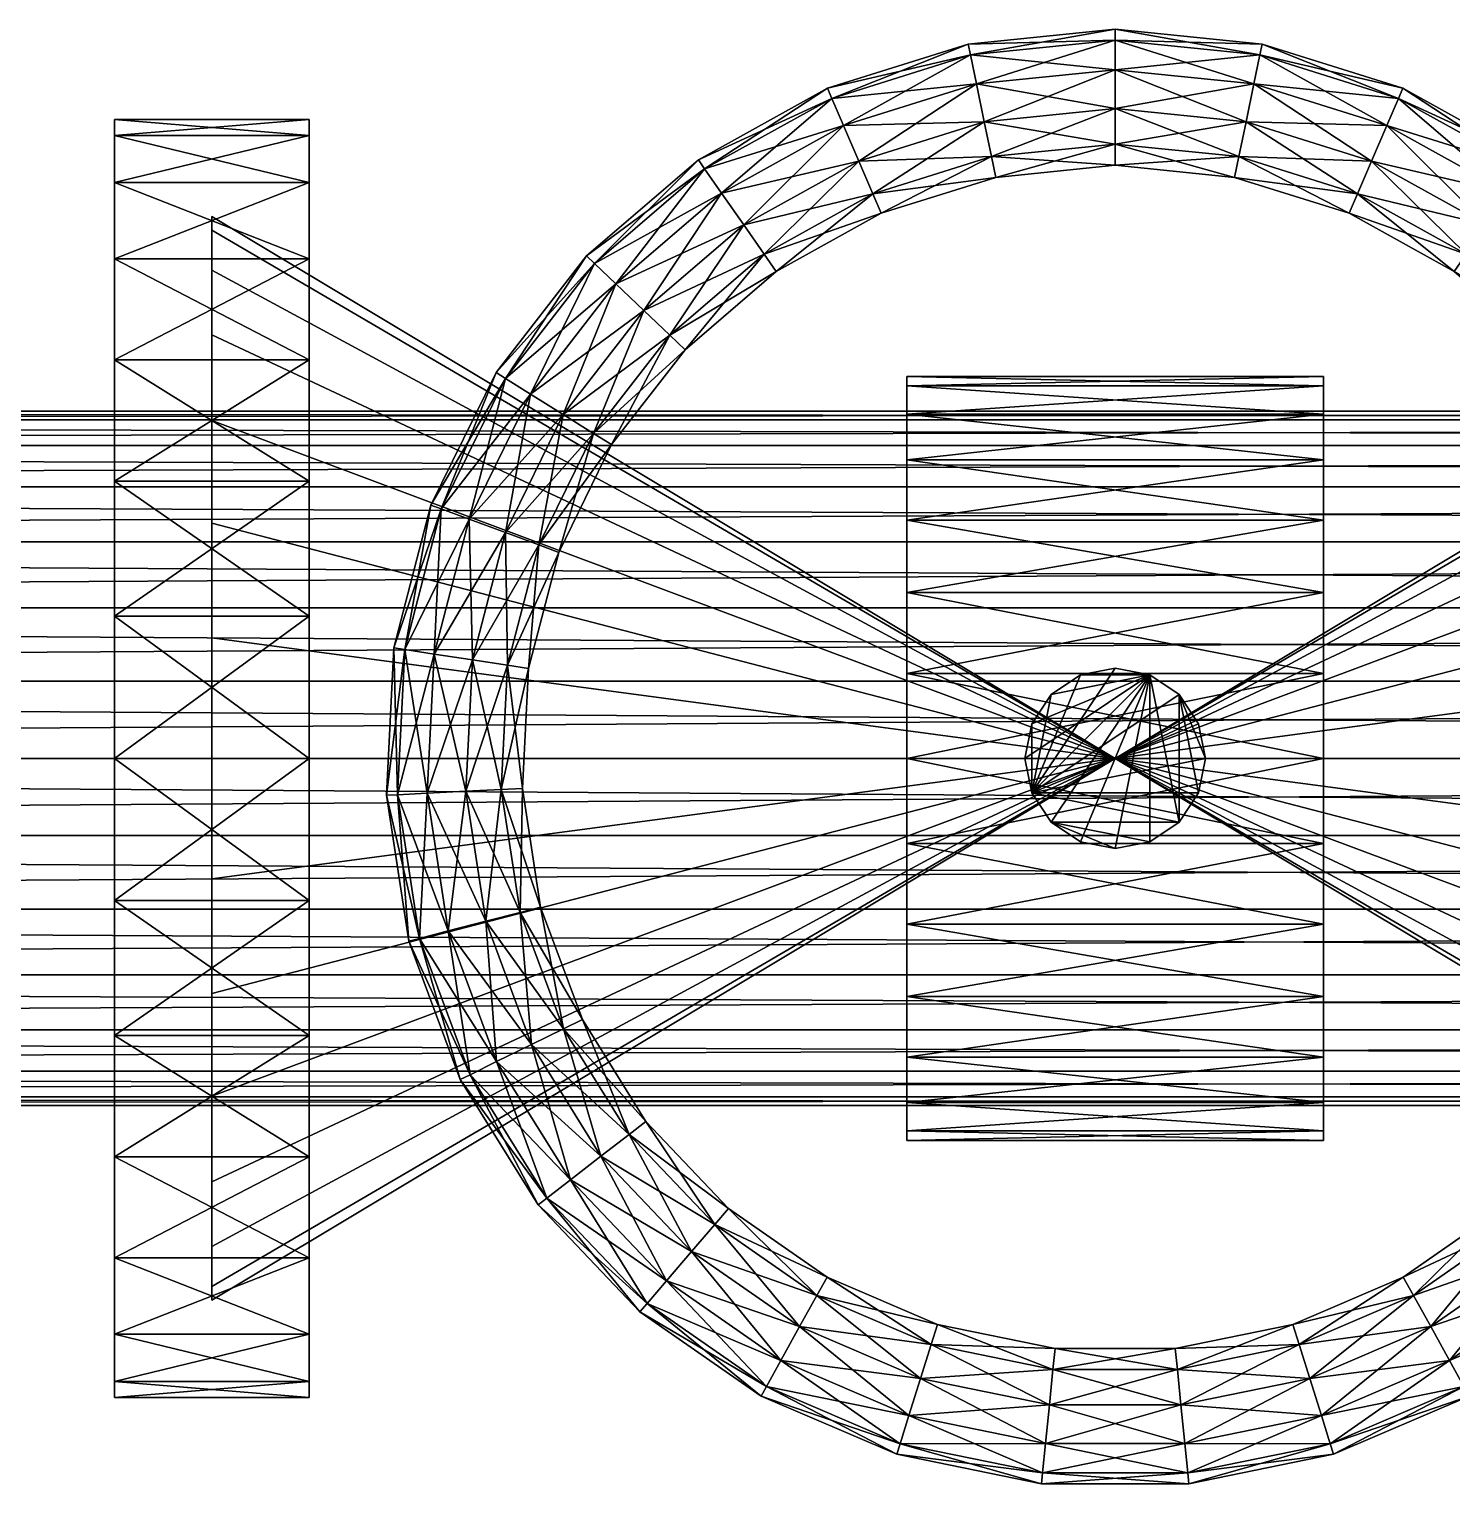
# Model space of a CAD drawing. Header units: millimetres. Extents: x 3500 to 25050, y 1500 to 19500.
# Drawn here: x 9957.6 to 10406.2, y 13771.1 to 14230.1 of the extents above; entities that cross this region are included whole.
import ezdxf

# ---------------------------------------------------------------- set-up
doc = ezdxf.new("R2010")
doc.units = ezdxf.units.MM
for name, color, linetype, true_color in [('3D-PIPE-P-1001', 7, 'Continuous', 0x1fb5a9), ('3D-VALVE', 7, 'Continuous', 0x3a4658), ('3D-VALVE-HANDWHEEL', 7, 'Continuous', 0xd93b3b)]:
    doc.layers.add(name, color=color, linetype=linetype, true_color=true_color)

msp = doc.modelspace()

# ---------------------------------------------------------------- meshes
at = {"layer": '3D-PIPE-P-1001'}
mesh = msp.add_polyface(dxfattribs=at)
corners = [(8500, 14109.55, 600), (12200, 14109.55, 600), (8500, 14106.8, 575.62), (12200, 14106.8, 575.62), (8500, 14098.7, 552.47), (12200, 14098.7, 552.47), (8500, 14085.65, 531.7), (12200, 14085.65, 531.7), (8500, 14068.3, 514.35), (12200, 14068.3, 514.35), (8500, 14047.53, 501.3), (12200, 14047.53, 501.3), (8500, 14024.38, 493.2), (12200, 14024.38, 493.2), (8500, 14000, 490.45), (12200, 14000, 490.45), (8500, 13975.62, 493.2), (12200, 13975.62, 493.2), (8500, 13952.47, 501.3), (12200, 13952.47, 501.3), (8500, 13931.7, 514.35), (12200, 13931.7, 514.35), (8500, 13914.35, 531.7), (12200, 13914.35, 531.7), (8500, 13901.3, 552.47), (12200, 13901.3, 552.47), (8500, 13893.2, 575.62), (12200, 13893.2, 575.62), (8500, 13890.45, 600), (12200, 13890.45, 600), (8500, 13893.2, 624.38), (12200, 13893.2, 624.38), (8500, 13901.3, 647.53), (12200, 13901.3, 647.53), (8500, 13914.35, 668.3), (12200, 13914.35, 668.3), (8500, 13931.7, 685.65), (12200, 13931.7, 685.65), (8500, 13952.47, 698.7), (12200, 13952.47, 698.7), (8500, 13975.62, 706.8), (12200, 13975.62, 706.8), (8500, 14000, 709.55), (12200, 14000, 709.55), (8500, 14024.38, 706.8), (12200, 14024.38, 706.8), (8500, 14047.53, 698.7), (12200, 14047.53, 698.7), (8500, 14068.3, 685.65), (12200, 14068.3, 685.65), (8500, 14085.65, 668.3), (12200, 14085.65, 668.3), (8500, 14098.7, 647.53), (12200, 14098.7, 647.53), (8500, 14106.8, 624.38), (12200, 14106.8, 624.38)]
mesh.append_faces([[corners[k] for k in face] for face in [(0, 1, 2), (1, 3, 2), (2, 3, 4), (3, 5, 4), (4, 5, 6), (5, 7, 6), (6, 7, 8), (7, 9, 8), (8, 9, 10), (9, 11, 10), (10, 11, 12), (11, 13, 12), (12, 13, 14), (13, 15, 14), (14, 15, 16), (15, 17, 16), (16, 17, 18), (17, 19, 18), (18, 19, 20), (19, 21, 20), (20, 21, 22), (21, 23, 22), (22, 23, 24), (23, 25, 24), (24, 25, 26), (25, 27, 26), (26, 27, 28), (27, 29, 28), (28, 29, 30), (29, 31, 30), (30, 31, 32), (31, 33, 32), (32, 33, 34), (33, 35, 34), (34, 35, 36), (35, 37, 36), (36, 37, 38), (37, 39, 38), (38, 39, 40), (39, 41, 40), (40, 41, 42), (41, 43, 42), (42, 43, 44), (43, 45, 44), (44, 45, 46), (45, 47, 46), (46, 47, 48), (47, 49, 48), (48, 49, 50), (49, 51, 50), (50, 51, 52), (51, 53, 52), (52, 53, 54), (53, 55, 54), (54, 55, 0), (55, 1, 0), (2, 4, 0), (4, 6, 0), (0, 6, 54), (54, 6, 52), (52, 6, 50), (50, 6, 48), (48, 6, 46), (46, 6, 44), (44, 6, 42), (42, 6, 40), (40, 6, 38), (38, 6, 36), (36, 6, 34), (34, 6, 32), (32, 6, 30), (30, 6, 28), (28, 6, 26), (26, 6, 24), (6, 8, 24), (8, 10, 24), (10, 12, 24), (12, 14, 24), (14, 16, 24), (16, 18, 24), (18, 20, 24), (22, 24, 20), (55, 53, 1), (53, 51, 1), (1, 51, 3), (3, 51, 5), (5, 51, 7), (7, 51, 9), (9, 51, 11), (11, 51, 13), (13, 51, 15), (15, 51, 17), (17, 51, 19), (19, 51, 21), (21, 51, 23), (23, 51, 25), (25, 51, 27), (27, 51, 29), (29, 51, 31), (31, 51, 33), (51, 49, 33), (49, 47, 33), (47, 45, 33), (45, 43, 33), (43, 41, 33), (41, 39, 33), (39, 37, 33), (35, 33, 37)]])
at = {"layer": '3D-VALVE'}
mesh = msp.add_polyface(dxfattribs=at)
corners = [(10015.17, 14170.9, 600), (10015.17, 14166.61, 561.97), (10015.17, 14166.61, 638.03), (10015.17, 14153.97, 674.15), (10015.17, 14153.97, 525.85), (10015.17, 14133.61, 706.55), (10015.17, 14106.55, 733.61), (10015.17, 14133.61, 493.45), (10015.17, 14106.55, 466.39), (10015.17, 14074.15, 446.03), (10015.17, 14074.15, 753.97), (10015.17, 14038.03, 766.61), (10015.17, 14000, 770.9), (10015.17, 13961.97, 766.61), (9984.5, 14201.57, 600), (10045.84, 14201.57, 600), (9984.5, 14196.52, 555.15), (10045.84, 14196.52, 555.15), (9984.5, 14181.61, 512.54), (10045.84, 14181.61, 512.54), (9984.5, 14157.6, 474.32), (10045.84, 14157.6, 474.32), (9984.5, 14125.68, 442.4), (10045.84, 14125.68, 442.4), (9984.5, 14087.46, 418.39), (10045.84, 14087.46, 418.39), (9984.5, 14044.85, 403.48), (10045.84, 14044.85, 403.48), (9984.5, 14000, 398.43), (10045.84, 14000, 398.43), (9984.5, 14000, 801.57), (10045.84, 14000, 801.57), (9984.5, 14044.85, 796.52), (10045.84, 14044.85, 796.52), (9984.5, 14087.46, 781.61), (10045.84, 14087.46, 781.61), (9984.5, 14125.68, 757.6), (10045.84, 14125.68, 757.6), (9984.5, 14157.6, 725.68), (10045.84, 14157.6, 725.68), (9984.5, 14181.61, 687.46), (10045.84, 14181.61, 687.46), (9984.5, 14196.52, 644.85), (10045.84, 14196.52, 644.85), (9984.5, 13955.15, 796.52), (9984.5, 13842.4, 474.32)]
mesh.append_faces([[corners[k] for k in face] for face in [(0, 1, 2), (2, 1, 3), (1, 4, 3), (3, 4, 5), (5, 4, 6), (4, 7, 6), (7, 8, 6), (8, 9, 6), (6, 9, 10), (10, 9, 11), (11, 9, 12), (12, 9, 13), (14, 15, 16), (15, 17, 16), (16, 17, 18), (17, 19, 18), (18, 19, 20), (19, 21, 20), (20, 21, 22), (21, 23, 22), (22, 23, 24), (23, 25, 24), (24, 25, 26), (25, 27, 26), (26, 27, 28), (27, 29, 28), (30, 31, 32), (31, 33, 32), (32, 33, 34), (33, 35, 34), (34, 35, 36), (35, 37, 36), (36, 37, 38), (37, 39, 38), (38, 39, 40), (39, 41, 40), (40, 41, 42), (41, 43, 42), (42, 43, 14), (43, 15, 14), (20, 22, 18), (18, 22, 16), (16, 22, 14), (14, 22, 42), (42, 22, 40), (40, 22, 38), (38, 22, 36), (36, 22, 34), (34, 22, 32), (32, 22, 30), (30, 22, 44), (22, 24, 45), (39, 37, 41), (41, 37, 43), (43, 37, 15), (15, 37, 17), (17, 37, 19), (19, 37, 21), (21, 37, 23), (23, 37, 25), (25, 37, 27)]])
mesh = msp.add_polyface(dxfattribs=at)
corners = [(10300, 14000, 600), (10584.83, 14000, 770.9), (10584.83, 14038.03, 766.61), (10584.83, 14074.15, 753.97), (10584.83, 14106.55, 733.61), (10584.83, 14133.61, 706.55), (10584.83, 14153.97, 674.15), (10584.83, 14166.61, 638.03), (10584.83, 14170.9, 600), (10584.83, 14166.61, 561.97), (10584.83, 14153.97, 525.85), (10584.83, 14133.61, 493.45), (10584.83, 14106.55, 466.39), (10584.83, 14074.15, 446.03), (10584.83, 14038.03, 433.39), (10584.83, 14000, 429.1), (10554.16, 14157.6, 474.32), (10554.16, 14125.68, 442.4), (10554.16, 14181.61, 512.54), (10554.16, 14196.52, 555.15), (10554.16, 14201.57, 600), (10554.16, 14196.52, 644.85), (10365.73, 14120.5, 600), (10365.73, 14117.48, 573.19), (10234.27, 14117.48, 573.19), (10365.73, 14108.57, 547.71), (10234.27, 14108.57, 547.71), (10365.73, 14094.21, 524.87), (10234.27, 14094.21, 524.87), (10365.73, 14075.13, 505.79), (10234.27, 14075.13, 505.79), (10365.73, 14052.29, 491.43), (10234.27, 14052.29, 491.43), (10365.73, 14026.81, 482.52), (10234.27, 14026.81, 482.52), (10365.73, 14000, 479.49), (10234.27, 14000, 479.49), (10365.73, 14000, 720.51), (10365.73, 14026.81, 717.48), (10234.27, 14026.81, 717.48), (10365.73, 14052.29, 708.57), (10234.27, 14052.29, 708.57), (10365.73, 14075.13, 694.21), (10234.27, 14075.13, 694.21), (10365.73, 14094.21, 675.13), (10234.27, 14094.21, 675.13), (10365.73, 14108.57, 652.29), (10234.27, 14108.57, 652.29), (10365.73, 14117.48, 626.81), (10234.27, 14117.48, 626.81), (10234.27, 14120.5, 600), (10365.73, 13973.19, 482.52), (10300, 14028.48, 600), (10300, 14028.48, 1103.93), (10310.9, 14026.31, 600), (10310.9, 14026.31, 1103.93), (10320.14, 14020.14, 600), (10320.14, 14020.14, 1103.93), (10326.31, 14010.9, 600), (10326.31, 14010.9, 1103.93), (10328.48, 14000, 600), (10328.48, 14000, 1103.93), (10289.1, 14026.31, 600), (10320.14, 13979.86, 600), (10326.31, 13989.1, 600), (10273.69, 13989.1, 1103.93)]
mesh.append_faces([[corners[k] for k in face] for face in [(0, 1, 2), (0, 2, 3), (0, 3, 4), (0, 4, 5), (0, 5, 6), (0, 6, 7), (0, 7, 8), (0, 8, 9), (0, 9, 10), (0, 10, 11), (0, 11, 12), (0, 12, 13), (0, 13, 14), (0, 14, 15), (16, 17, 18), (18, 17, 19), (19, 17, 20), (20, 17, 21), (22, 23, 24), (23, 25, 26), (25, 27, 28), (27, 29, 30), (29, 31, 32), (31, 33, 34), (33, 35, 36), (37, 38, 39), (38, 40, 41), (40, 42, 43), (42, 44, 45), (44, 46, 47), (46, 48, 49), (48, 22, 50), (37, 51, 38), (38, 51, 40), (40, 51, 42), (42, 51, 44), (44, 51, 46), (46, 51, 48), (48, 51, 22), (22, 51, 23), (23, 51, 25), (25, 51, 27), (27, 51, 29), (29, 51, 31), (51, 35, 31), (33, 31, 35), (52, 53, 54), (53, 55, 54), (54, 55, 56), (55, 57, 56), (56, 57, 58), (57, 59, 58), (58, 59, 60), (59, 61, 60), (52, 54, 62), (54, 56, 63), (64, 56, 60), (58, 60, 56), (55, 65, 57), (57, 65, 59), (59, 65, 61)]])
mesh = msp.add_polyface(dxfattribs=at)
corners = [(10300, 14000, 600), (10015.17, 14000, 429.1), (10015.17, 14038.03, 433.39), (10015.17, 14074.15, 446.03), (10015.17, 14106.55, 466.39), (10015.17, 14133.61, 493.45), (10015.17, 14153.97, 525.85), (10015.17, 14166.61, 561.97), (10015.17, 14170.9, 600), (10015.17, 14166.61, 638.03), (10015.17, 14153.97, 674.15), (10015.17, 14133.61, 706.55), (10015.17, 14106.55, 733.61), (10015.17, 14074.15, 753.97), (10015.17, 14038.03, 766.61), (10015.17, 14000, 770.9), (10045.84, 14044.85, 403.48), (10045.84, 14125.68, 757.6), (10045.84, 14000, 398.43), (10045.84, 13955.15, 403.48), (10045.84, 14087.46, 781.61), (10045.84, 13842.4, 725.68), (10234.27, 14120.5, 600), (10365.73, 14120.5, 600), (10234.27, 14117.48, 573.19), (10365.73, 14117.48, 573.19), (10234.27, 14108.57, 547.71), (10365.73, 14108.57, 547.71), (10234.27, 14094.21, 524.87), (10365.73, 14094.21, 524.87), (10234.27, 14075.13, 505.79), (10365.73, 14075.13, 505.79), (10234.27, 14052.29, 491.43), (10365.73, 14052.29, 491.43), (10234.27, 14026.81, 482.52), (10365.73, 14026.81, 482.52), (10234.27, 14000, 479.49), (10234.27, 14000, 720.51), (10365.73, 14000, 720.51), (10234.27, 14026.81, 717.48), (10365.73, 14026.81, 717.48), (10234.27, 14052.29, 708.57), (10365.73, 14052.29, 708.57), (10234.27, 14075.13, 694.21), (10365.73, 14075.13, 694.21), (10234.27, 14094.21, 675.13), (10365.73, 14094.21, 675.13), (10234.27, 14108.57, 652.29), (10365.73, 14108.57, 652.29), (10234.27, 14117.48, 626.81), (10365.73, 14117.48, 626.81), (10234.27, 13973.19, 717.48), (10271.52, 14000, 600), (10271.52, 14000, 1103.93), (10273.69, 14010.9, 600), (10273.69, 14010.9, 1103.93), (10279.86, 14020.14, 600), (10279.86, 14020.14, 1103.93), (10289.1, 14026.31, 600), (10289.1, 14026.31, 1103.93), (10300, 14028.48, 600), (10300, 14028.48, 1103.93), (10310.9, 14026.31, 600), (10273.69, 13989.1, 600), (10279.86, 13979.86, 600), (10273.69, 13989.1, 1103.93), (10310.9, 14026.31, 1103.93)]
mesh.append_faces([[corners[k] for k in face] for face in [(0, 1, 2), (0, 2, 3), (0, 3, 4), (0, 4, 5), (0, 5, 6), (0, 6, 7), (0, 7, 8), (0, 8, 9), (0, 9, 10), (0, 10, 11), (0, 11, 12), (0, 12, 13), (0, 13, 14), (0, 14, 15), (16, 17, 18), (18, 17, 19), (17, 20, 21), (22, 23, 24), (24, 25, 26), (26, 27, 28), (28, 29, 30), (30, 31, 32), (32, 33, 34), (34, 35, 36), (37, 38, 39), (39, 40, 41), (41, 42, 43), (43, 44, 45), (45, 46, 47), (47, 48, 49), (49, 50, 22), (22, 24, 49), (49, 24, 47), (47, 24, 45), (45, 24, 43), (43, 24, 41), (41, 24, 39), (24, 26, 39), (26, 28, 39), (28, 30, 39), (30, 32, 39), (32, 34, 39), (39, 34, 37), (37, 34, 51), (52, 53, 54), (53, 55, 54), (54, 55, 56), (55, 57, 56), (56, 57, 58), (57, 59, 58), (58, 59, 60), (59, 61, 60), (58, 62, 56), (56, 62, 54), (54, 62, 52), (52, 62, 63), (63, 62, 64), (53, 65, 55), (55, 65, 57), (57, 65, 59), (59, 65, 61), (61, 65, 66)]])
mesh = msp.add_polyface(dxfattribs=at)
corners = [(10015.17, 13961.97, 766.61), (10015.17, 14074.15, 446.03), (10015.17, 13925.85, 753.97), (10015.17, 13893.45, 733.61), (10015.17, 13866.39, 706.55), (10015.17, 13846.03, 674.15), (10015.17, 13833.39, 638.03), (10015.17, 13829.1, 600), (10015.17, 13833.39, 561.97), (10015.17, 13846.03, 525.85), (10015.17, 13866.39, 493.45), (10015.17, 14038.03, 433.39), (10015.17, 14000, 429.1), (10015.17, 13961.97, 433.39), (10015.17, 13893.45, 466.39), (10015.17, 13925.85, 446.03), (9984.5, 14000, 398.43), (10045.84, 14000, 398.43), (9984.5, 13955.15, 403.48), (10045.84, 13955.15, 403.48), (9984.5, 13912.54, 418.39), (10045.84, 13912.54, 418.39), (9984.5, 13874.32, 442.4), (10045.84, 13874.32, 442.4), (9984.5, 13842.4, 474.32), (10045.84, 13842.4, 474.32), (9984.5, 13818.39, 512.54), (10045.84, 13818.39, 512.54), (9984.5, 13803.48, 555.15), (10045.84, 13803.48, 555.15), (9984.5, 13798.43, 600), (10045.84, 13798.43, 600), (9984.5, 13803.48, 644.85), (10045.84, 13803.48, 644.85), (9984.5, 13818.39, 687.46), (10045.84, 13818.39, 687.46), (9984.5, 13842.4, 725.68), (10045.84, 13842.4, 725.68), (9984.5, 13874.32, 757.6), (10045.84, 13874.32, 757.6), (9984.5, 13912.54, 781.61), (10045.84, 13912.54, 781.61), (9984.5, 13955.15, 796.52), (10045.84, 13955.15, 796.52), (9984.5, 14000, 801.57), (10045.84, 14000, 801.57), (9984.5, 14125.68, 442.4), (9984.5, 14087.46, 418.39), (9984.5, 14044.85, 403.48), (10045.84, 14125.68, 757.6)]
mesh.append_faces([[corners[k] for k in face] for face in [(0, 1, 2), (2, 1, 3), (3, 1, 4), (4, 1, 5), (5, 1, 6), (6, 1, 7), (7, 1, 8), (8, 1, 9), (9, 1, 10), (1, 11, 10), (11, 12, 10), (12, 13, 10), (10, 13, 14), (15, 14, 13), (16, 17, 18), (17, 19, 18), (18, 19, 20), (19, 21, 20), (20, 21, 22), (21, 23, 22), (22, 23, 24), (23, 25, 24), (24, 25, 26), (25, 27, 26), (26, 27, 28), (27, 29, 28), (28, 29, 30), (29, 31, 30), (30, 31, 32), (31, 33, 32), (32, 33, 34), (33, 35, 34), (34, 35, 36), (35, 37, 36), (36, 37, 38), (37, 39, 38), (38, 39, 40), (39, 41, 40), (40, 41, 42), (41, 43, 42), (42, 43, 44), (43, 45, 44), (42, 46, 40), (40, 46, 38), (38, 46, 36), (36, 46, 34), (34, 46, 32), (32, 46, 30), (30, 46, 28), (28, 46, 26), (26, 46, 24), (47, 48, 24), (48, 16, 24), (16, 18, 24), (18, 20, 24), (22, 24, 20), (19, 49, 21), (21, 49, 23), (23, 49, 25), (25, 49, 27), (27, 49, 29)]])
mesh = msp.add_polyface(dxfattribs=at)
corners = [(10300, 14000, 600), (10015.17, 13829.1, 600), (10015.17, 13833.39, 561.97), (10015.17, 13846.03, 525.85), (10015.17, 13866.39, 493.45), (10015.17, 13893.45, 466.39), (10015.17, 13925.85, 446.03), (10015.17, 13961.97, 433.39), (10015.17, 14000, 429.1), (10015.17, 14000, 770.9), (10015.17, 13961.97, 766.61), (10015.17, 13925.85, 753.97), (10015.17, 13893.45, 733.61), (10015.17, 13866.39, 706.55), (10015.17, 13846.03, 674.15), (10015.17, 13833.39, 638.03), (10045.84, 13803.48, 555.15), (10045.84, 14125.68, 757.6), (10045.84, 13798.43, 600), (10045.84, 13803.48, 644.85), (10045.84, 13818.39, 687.46), (10045.84, 13842.4, 725.68), (10045.84, 14087.46, 781.61), (10045.84, 14044.85, 796.52), (10045.84, 14000, 801.57), (10045.84, 13955.15, 796.52), (10045.84, 13912.54, 781.61), (10045.84, 13874.32, 757.6), (10234.27, 14000, 479.49), (10365.73, 14000, 479.49), (10234.27, 13973.19, 482.52), (10365.73, 13973.19, 482.52), (10234.27, 13947.71, 491.43), (10365.73, 13947.71, 491.43), (10234.27, 13924.87, 505.79), (10365.73, 13924.87, 505.79), (10234.27, 13905.79, 524.87), (10365.73, 13905.79, 524.87), (10234.27, 13891.43, 547.71), (10365.73, 13891.43, 547.71), (10234.27, 13882.52, 573.19), (10365.73, 13882.52, 573.19), (10234.27, 13879.5, 600), (10365.73, 13879.5, 600), (10234.27, 13882.52, 626.81), (10365.73, 13882.52, 626.81), (10234.27, 13891.43, 652.29), (10365.73, 13891.43, 652.29), (10234.27, 13905.79, 675.13), (10365.73, 13905.79, 675.13), (10234.27, 13924.87, 694.21), (10365.73, 13924.87, 694.21), (10234.27, 13947.71, 708.57), (10365.73, 13947.71, 708.57), (10234.27, 13973.19, 717.48), (10365.73, 13973.19, 717.48), (10234.27, 14000, 720.51), (10234.27, 14026.81, 482.52), (10300, 13971.52, 600), (10300, 13971.52, 1103.93), (10289.1, 13973.69, 600), (10289.1, 13973.69, 1103.93), (10279.86, 13979.86, 600), (10279.86, 13979.86, 1103.93), (10273.69, 13989.1, 600), (10273.69, 13989.1, 1103.93), (10271.52, 14000, 600), (10271.52, 14000, 1103.93), (10310.9, 14026.31, 600), (10320.14, 13979.86, 1103.93), (10310.9, 13973.69, 1103.93)]
mesh.append_faces([[corners[k] for k in face] for face in [(0, 1, 2), (0, 2, 3), (0, 3, 4), (0, 4, 5), (0, 5, 6), (0, 6, 7), (0, 7, 8), (0, 9, 10), (0, 10, 11), (0, 11, 12), (0, 12, 13), (0, 13, 14), (0, 14, 15), (0, 15, 1), (16, 17, 18), (18, 17, 19), (19, 17, 20), (20, 17, 21), (22, 23, 21), (23, 24, 21), (24, 25, 21), (25, 26, 21), (27, 21, 26), (28, 29, 30), (30, 31, 32), (32, 33, 34), (34, 35, 36), (36, 37, 38), (38, 39, 40), (40, 41, 42), (42, 43, 44), (44, 45, 46), (46, 47, 48), (48, 49, 50), (50, 51, 52), (52, 53, 54), (54, 55, 56), (54, 57, 52), (52, 57, 50), (50, 57, 48), (48, 57, 46), (46, 57, 44), (44, 57, 42), (42, 57, 40), (40, 57, 38), (38, 57, 36), (36, 57, 34), (34, 57, 32), (57, 28, 32), (30, 32, 28), (58, 59, 60), (59, 61, 60), (60, 61, 62), (61, 63, 62), (62, 63, 64), (63, 65, 64), (64, 65, 66), (65, 67, 66), (62, 68, 60), (65, 63, 69), (70, 63, 59), (61, 59, 63)]])
mesh = msp.add_polyface(dxfattribs=at)
corners = [(10300, 14000, 600), (10584.83, 13829.1, 600), (10584.83, 13833.39, 638.03), (10584.83, 13846.03, 674.15), (10584.83, 13866.39, 706.55), (10584.83, 13893.45, 733.61), (10584.83, 13925.85, 753.97), (10584.83, 13961.97, 766.61), (10584.83, 14000, 770.9), (10584.83, 14000, 429.1), (10584.83, 13961.97, 433.39), (10584.83, 13925.85, 446.03), (10584.83, 13893.45, 466.39), (10584.83, 13866.39, 493.45), (10584.83, 13846.03, 525.85), (10584.83, 13833.39, 561.97), (10554.16, 13912.54, 781.61), (10554.16, 14125.68, 442.4), (10554.16, 13874.32, 757.6), (10554.16, 13842.4, 725.68), (10554.16, 13818.39, 687.46), (10554.16, 13803.48, 644.85), (10554.16, 13798.43, 600), (10554.16, 13803.48, 555.15), (10365.73, 14000, 479.49), (10365.73, 13973.19, 482.52), (10234.27, 13973.19, 482.52), (10365.73, 13947.71, 491.43), (10234.27, 13947.71, 491.43), (10365.73, 13924.87, 505.79), (10234.27, 13924.87, 505.79), (10365.73, 13905.79, 524.87), (10234.27, 13905.79, 524.87), (10365.73, 13891.43, 547.71), (10234.27, 13891.43, 547.71), (10365.73, 13882.52, 573.19), (10234.27, 13882.52, 573.19), (10365.73, 13879.5, 600), (10234.27, 13879.5, 600), (10365.73, 13882.52, 626.81), (10234.27, 13882.52, 626.81), (10365.73, 13891.43, 652.29), (10234.27, 13891.43, 652.29), (10365.73, 13905.79, 675.13), (10234.27, 13905.79, 675.13), (10365.73, 13924.87, 694.21), (10234.27, 13924.87, 694.21), (10365.73, 13947.71, 708.57), (10234.27, 13947.71, 708.57), (10365.73, 13973.19, 717.48), (10234.27, 13973.19, 717.48), (10365.73, 14000, 720.51), (10234.27, 14000, 720.51), (10328.48, 14000, 600), (10328.48, 14000, 1103.93), (10326.31, 13989.1, 600), (10326.31, 13989.1, 1103.93), (10320.14, 13979.86, 600), (10320.14, 13979.86, 1103.93), (10310.9, 13973.69, 600), (10310.9, 13973.69, 1103.93), (10300, 13971.52, 600), (10300, 13971.52, 1103.93), (10289.1, 13973.69, 600), (10310.9, 14026.31, 600), (10320.14, 14020.14, 600), (10273.69, 13989.1, 1103.93), (10279.86, 13979.86, 1103.93)]
mesh.append_faces([[corners[k] for k in face] for face in [(0, 1, 2), (0, 2, 3), (0, 3, 4), (0, 4, 5), (0, 5, 6), (0, 6, 7), (0, 7, 8), (0, 9, 10), (0, 10, 11), (0, 11, 12), (0, 12, 13), (0, 13, 14), (0, 14, 15), (0, 15, 1), (16, 17, 18), (18, 17, 19), (19, 17, 20), (20, 17, 21), (21, 17, 22), (22, 17, 23), (24, 25, 26), (25, 27, 28), (27, 29, 30), (29, 31, 32), (31, 33, 34), (33, 35, 36), (35, 37, 38), (37, 39, 40), (39, 41, 42), (41, 43, 44), (43, 45, 46), (45, 47, 48), (47, 49, 50), (49, 51, 52), (37, 35, 39), (39, 35, 41), (41, 35, 43), (43, 35, 45), (45, 35, 47), (47, 35, 49), (35, 33, 49), (33, 31, 49), (31, 29, 49), (29, 27, 49), (27, 25, 49), (49, 25, 51), (53, 54, 55), (54, 56, 55), (55, 56, 57), (56, 58, 57), (57, 58, 59), (58, 60, 59), (59, 60, 61), (60, 62, 61), (63, 64, 61), (61, 64, 59), (59, 64, 57), (57, 65, 55), (54, 66, 56), (56, 66, 58), (58, 67, 60)]])
at = {"layer": '3D-VALVE-HANDWHEEL'}
mesh = msp.add_polyface(dxfattribs=at)
corners = [(10209.28, 14211.41, 1103.93), (10254.39, 14221.94, 1115.78), (10253.69, 14225.35, 1103.93), (10210.65, 14208.21, 1115.78), (10256.27, 14212.8, 1123.86), (10214.33, 14199.64, 1123.86), (10258.73, 14200.83, 1125.62), (10219.15, 14188.41, 1125.62), (10260.99, 14189.83, 1120.49), (10223.58, 14178.09, 1120.49), (10262.33, 14183.29, 1110.1), (10226.21, 14171.96, 1110.1), (10262.33, 14183.29, 1097.76), (10226.21, 14171.96, 1097.76), (10260.99, 14189.83, 1087.37), (10223.58, 14178.09, 1087.37), (10258.73, 14200.83, 1082.24), (10219.15, 14188.41, 1082.24), (10256.27, 14212.8, 1084), (10214.33, 14199.64, 1084), (10254.39, 14221.94, 1092.08), (10210.65, 14208.21, 1092.08), (10300, 14226.58, 1115.78), (10300, 14230.05, 1103.93), (10300, 14217.25, 1123.86), (10300, 14205.03, 1125.62), (10300, 14193.8, 1120.49), (10300, 14187.12, 1110.1), (10300, 14187.12, 1097.76), (10300, 14193.8, 1087.37), (10300, 14205.03, 1082.24), (10300, 14217.25, 1084), (10300, 14226.58, 1092.08)]
mesh.append_faces([[corners[k] for k in face] for face in [(0, 1, 2), (0, 3, 1), (3, 4, 1), (3, 5, 4), (5, 6, 4), (5, 7, 6), (7, 8, 6), (7, 9, 8), (9, 10, 8), (9, 11, 10), (11, 12, 10), (11, 13, 12), (13, 14, 12), (13, 15, 14), (15, 16, 14), (15, 17, 16), (17, 18, 16), (17, 19, 18), (19, 20, 18), (19, 21, 20), (21, 2, 20), (2, 22, 23), (2, 1, 22), (1, 24, 22), (1, 4, 24), (4, 25, 24), (4, 6, 25), (6, 26, 25), (6, 8, 26), (8, 27, 26), (8, 10, 27), (10, 28, 27), (10, 12, 28), (12, 29, 28), (12, 14, 29), (14, 30, 29), (14, 16, 30), (16, 31, 30), (16, 18, 31), (18, 32, 31), (18, 20, 32), (20, 23, 32), (20, 2, 23)]])
mesh = msp.add_polyface(dxfattribs=at)
corners = [(10300, 14230.05, 1103.93), (10345.61, 14221.94, 1115.78), (10346.31, 14225.35, 1103.93), (10300, 14226.58, 1115.78), (10343.73, 14212.8, 1123.86), (10300, 14217.25, 1123.86), (10341.27, 14200.83, 1125.62), (10300, 14205.03, 1125.62), (10339.01, 14189.83, 1120.49), (10300, 14193.8, 1120.49), (10337.67, 14183.29, 1110.1), (10300, 14187.12, 1110.1), (10337.67, 14183.29, 1097.76), (10300, 14187.12, 1097.76), (10339.01, 14189.83, 1087.37), (10300, 14193.8, 1087.37), (10341.27, 14200.83, 1082.24), (10300, 14205.03, 1082.24), (10343.73, 14212.8, 1084), (10300, 14217.25, 1084), (10345.61, 14221.94, 1092.08), (10300, 14226.58, 1092.08), (10389.35, 14208.21, 1115.78), (10385.67, 14199.64, 1123.86), (10380.85, 14188.41, 1125.62), (10376.42, 14178.09, 1120.49), (10373.79, 14171.96, 1110.1), (10373.79, 14171.96, 1097.76), (10376.42, 14178.09, 1087.37), (10380.85, 14188.41, 1082.24), (10385.67, 14199.64, 1084), (10389.35, 14208.21, 1092.08), (10390.72, 14211.41, 1103.93)]
mesh.append_faces([[corners[k] for k in face] for face in [(0, 1, 2), (0, 3, 1), (3, 4, 1), (3, 5, 4), (5, 6, 4), (5, 7, 6), (7, 8, 6), (7, 9, 8), (9, 10, 8), (9, 11, 10), (11, 12, 10), (11, 13, 12), (13, 14, 12), (13, 15, 14), (15, 16, 14), (15, 17, 16), (17, 18, 16), (17, 19, 18), (19, 20, 18), (19, 21, 20), (21, 2, 20), (21, 0, 2), (2, 1, 22), (1, 23, 22), (1, 4, 23), (4, 24, 23), (4, 6, 24), (6, 25, 24), (6, 8, 25), (8, 26, 25), (8, 10, 26), (10, 27, 26), (10, 12, 27), (12, 28, 27), (12, 14, 28), (14, 29, 28), (14, 16, 29), (16, 30, 29), (16, 18, 30), (18, 31, 30), (18, 20, 31), (20, 32, 31), (20, 2, 32)]])
mesh = msp.add_polyface(dxfattribs=at)
corners = [(10104.77, 14121.69, 1103.93), (10135.78, 14156.1, 1115.78), (10133.26, 14158.5, 1103.93), (10107.72, 14119.85, 1092.08), (10135.78, 14156.1, 1092.08), (10170.56, 14185.97, 1115.78), (10168.58, 14188.82, 1103.93), (10175.89, 14178.31, 1123.86), (10142.54, 14149.68, 1123.86), (10182.88, 14168.28, 1125.62), (10151.4, 14141.26, 1125.62), (10189.29, 14159.06, 1120.49), (10159.54, 14133.52, 1120.49), (10193.1, 14153.58, 1110.1), (10164.38, 14128.92, 1110.1), (10193.1, 14153.58, 1097.76), (10164.38, 14128.92, 1097.76), (10189.29, 14159.06, 1087.37), (10159.54, 14133.52, 1087.37), (10182.88, 14168.28, 1082.24), (10151.4, 14141.26, 1082.24), (10175.89, 14178.31, 1084), (10142.54, 14149.68, 1084), (10170.56, 14185.97, 1092.08), (10210.65, 14208.21, 1115.78), (10209.28, 14211.41, 1103.93), (10214.33, 14199.64, 1123.86), (10219.15, 14188.41, 1125.62), (10223.58, 14178.09, 1120.49), (10226.21, 14171.96, 1110.1), (10226.21, 14171.96, 1097.76), (10223.58, 14178.09, 1087.37), (10219.15, 14188.41, 1082.24), (10214.33, 14199.64, 1084), (10210.65, 14208.21, 1092.08), (10253.69, 14225.35, 1103.93)]
mesh.append_faces([[corners[k] for k in face] for face in [(0, 1, 2), (3, 2, 4), (2, 5, 6), (2, 1, 5), (1, 7, 5), (1, 8, 7), (8, 9, 7), (8, 10, 9), (10, 11, 9), (12, 13, 11), (14, 15, 13), (16, 17, 15), (18, 19, 17), (18, 20, 19), (20, 21, 19), (20, 22, 21), (22, 23, 21), (22, 4, 23), (4, 6, 23), (4, 2, 6), (6, 24, 25), (6, 5, 24), (5, 26, 24), (5, 7, 26), (7, 27, 26), (7, 9, 27), (9, 28, 27), (9, 11, 28), (11, 29, 28), (11, 13, 29), (13, 30, 29), (13, 15, 30), (15, 31, 30), (15, 17, 31), (17, 32, 31), (17, 19, 32), (19, 33, 32), (19, 21, 33), (21, 34, 33), (21, 23, 34), (23, 25, 34), (23, 6, 25), (34, 25, 35)]])
mesh = msp.add_polyface(dxfattribs=at)
corners = [(10346.31, 14225.35, 1103.93), (10389.35, 14208.21, 1115.78), (10390.72, 14211.41, 1103.93), (10429.44, 14185.97, 1115.78), (10431.42, 14188.82, 1103.93), (10424.11, 14178.31, 1123.86), (10385.67, 14199.64, 1123.86), (10417.12, 14168.28, 1125.62), (10380.85, 14188.41, 1125.62), (10410.71, 14159.06, 1120.49), (10376.42, 14178.09, 1120.49), (10406.9, 14153.58, 1110.1), (10373.79, 14171.96, 1110.1), (10406.9, 14153.58, 1097.76), (10373.79, 14171.96, 1097.76), (10410.71, 14159.06, 1087.37), (10376.42, 14178.09, 1087.37), (10417.12, 14168.28, 1082.24), (10380.85, 14188.41, 1082.24), (10424.11, 14178.31, 1084), (10385.67, 14199.64, 1084), (10429.44, 14185.97, 1092.08), (10389.35, 14208.21, 1092.08), (10464.22, 14156.1, 1115.78), (10466.74, 14158.5, 1103.93), (10457.46, 14149.68, 1123.86), (10448.6, 14141.26, 1125.62), (10440.46, 14133.52, 1120.49), (10435.62, 14128.92, 1110.1), (10435.62, 14128.92, 1097.76), (10440.46, 14133.52, 1087.37), (10448.6, 14141.26, 1082.24), (10457.46, 14149.68, 1084), (10464.22, 14156.1, 1092.08), (10492.28, 14119.85, 1115.78), (10495.23, 14121.69, 1103.93)]
mesh.append_faces([[corners[k] for k in face] for face in [(0, 1, 2), (2, 3, 4), (2, 1, 3), (1, 5, 3), (1, 6, 5), (6, 7, 5), (6, 8, 7), (8, 9, 7), (8, 10, 9), (10, 11, 9), (10, 12, 11), (12, 13, 11), (12, 14, 13), (14, 15, 13), (14, 16, 15), (16, 17, 15), (16, 18, 17), (18, 19, 17), (18, 20, 19), (20, 21, 19), (20, 22, 21), (22, 4, 21), (22, 2, 4), (4, 23, 24), (4, 3, 23), (3, 25, 23), (3, 5, 25), (5, 26, 25), (5, 7, 26), (7, 27, 26), (7, 9, 27), (9, 11, 28), (11, 13, 29), (13, 15, 30), (15, 17, 31), (17, 32, 31), (17, 19, 32), (19, 33, 32), (19, 21, 33), (21, 24, 33), (21, 4, 24), (24, 23, 34), (33, 24, 35)]])
mesh = msp.add_polyface(dxfattribs=at)
corners = [(10084.27, 14079.9, 1103.93), (10107.72, 14119.85, 1115.78), (10104.77, 14121.69, 1103.93), (10087.53, 14078.69, 1115.78), (10115.63, 14114.92, 1123.86), (10096.28, 14075.45, 1123.86), (10126, 14108.45, 1125.62), (10107.74, 14071.21, 1125.62), (10135.54, 14102.51, 1120.49), (10118.27, 14067.31, 1120.49), (10141.2, 14098.98, 1110.1), (10124.53, 14064.99, 1110.1), (10141.2, 14098.98, 1097.76), (10124.53, 14064.99, 1097.76), (10135.54, 14102.51, 1087.37), (10118.27, 14067.31, 1087.37), (10126, 14108.45, 1082.24), (10107.74, 14071.21, 1082.24), (10115.63, 14114.92, 1084), (10096.28, 14075.45, 1084), (10107.72, 14119.85, 1092.08), (10087.53, 14078.69, 1092.08), (10135.78, 14156.1, 1115.78), (10142.54, 14149.68, 1123.86), (10151.4, 14141.26, 1125.62), (10159.54, 14133.52, 1120.49), (10164.38, 14128.92, 1110.1), (10164.38, 14128.92, 1097.76), (10159.54, 14133.52, 1087.37), (10151.4, 14141.26, 1082.24), (10142.54, 14149.68, 1084), (10135.78, 14156.1, 1092.08), (10133.26, 14158.5, 1103.93), (10189.29, 14159.06, 1120.49), (10193.1, 14153.58, 1110.1), (10193.1, 14153.58, 1097.76), (10189.29, 14159.06, 1087.37)]
mesh.append_faces([[corners[k] for k in face] for face in [(0, 1, 2), (0, 3, 1), (3, 4, 1), (3, 5, 4), (5, 6, 4), (5, 7, 6), (7, 8, 6), (7, 9, 8), (9, 10, 8), (11, 12, 10), (13, 14, 12), (15, 16, 14), (15, 17, 16), (17, 18, 16), (17, 19, 18), (19, 20, 18), (19, 21, 20), (21, 2, 20), (21, 0, 2), (2, 1, 22), (1, 23, 22), (1, 4, 23), (4, 24, 23), (4, 6, 24), (6, 25, 24), (6, 8, 25), (8, 26, 25), (8, 10, 26), (10, 27, 26), (10, 12, 27), (12, 28, 27), (12, 14, 28), (14, 29, 28), (14, 16, 29), (16, 30, 29), (16, 18, 30), (18, 31, 30), (18, 20, 31), (20, 2, 32), (24, 25, 33), (25, 26, 34), (26, 27, 35), (27, 28, 36)]])
mesh = msp.add_polyface(dxfattribs=at)
corners = [(10070.24, 13988.35, 1103.93), (10076.04, 14034.31, 1115.78), (10072.6, 14034.84, 1103.93), (10073.71, 13988.52, 1115.78), (10085.26, 14032.9, 1123.86), (10083.03, 13989, 1123.86), (10097.34, 14031.05, 1125.62), (10095.24, 13989.62, 1125.62), (10108.44, 14029.35, 1120.49), (10106.45, 13990.18, 1120.49), (10115.04, 14028.34, 1110.1), (10113.12, 13990.52, 1110.1), (10115.04, 14028.34, 1097.76), (10113.12, 13990.52, 1097.76), (10108.44, 14029.35, 1087.37), (10106.45, 13990.18, 1087.37), (10097.34, 14031.05, 1082.24), (10095.24, 13989.62, 1082.24), (10085.26, 14032.9, 1084), (10083.03, 13989, 1084), (10076.04, 14034.31, 1092.08), (10073.71, 13988.52, 1092.08), (10087.53, 14078.69, 1115.78), (10084.27, 14079.9, 1103.93), (10096.28, 14075.45, 1123.86), (10107.74, 14071.21, 1125.62), (10118.27, 14067.31, 1120.49), (10124.53, 14064.99, 1110.1), (10124.53, 14064.99, 1097.76), (10118.27, 14067.31, 1087.37), (10107.74, 14071.21, 1082.24), (10096.28, 14075.45, 1084), (10087.53, 14078.69, 1092.08), (10141.2, 14098.98, 1110.1), (10141.2, 14098.98, 1097.76), (10135.54, 14102.51, 1087.37)]
mesh.append_faces([[corners[k] for k in face] for face in [(0, 1, 2), (0, 3, 1), (3, 4, 1), (3, 5, 4), (5, 6, 4), (7, 8, 6), (9, 10, 8), (11, 12, 10), (13, 14, 12), (15, 16, 14), (15, 17, 16), (17, 18, 16), (17, 19, 18), (19, 20, 18), (19, 21, 20), (21, 2, 20), (21, 0, 2), (2, 22, 23), (2, 1, 22), (1, 24, 22), (1, 4, 24), (4, 25, 24), (4, 6, 25), (6, 26, 25), (6, 8, 26), (8, 27, 26), (8, 10, 27), (10, 28, 27), (10, 12, 28), (12, 29, 28), (12, 14, 29), (14, 30, 29), (14, 16, 30), (16, 31, 30), (16, 18, 31), (18, 32, 31), (18, 20, 32), (20, 23, 32), (20, 2, 23), (26, 27, 33), (27, 28, 34), (28, 29, 35)]])
mesh = msp.add_polyface(dxfattribs=at)
corners = [(10093.46, 13898.69, 1103.93), (10080.66, 13943.21, 1115.78), (10077.29, 13942.34, 1103.93), (10096.58, 13900.22, 1115.78), (10089.69, 13945.55, 1123.86), (10104.96, 13904.33, 1123.86), (10101.52, 13948.61, 1125.62), (10115.93, 13909.71, 1125.62), (10112.39, 13951.42, 1120.49), (10126.01, 13914.65, 1120.49), (10118.85, 13953.1, 1110.1), (10132, 13917.59, 1110.1), (10118.85, 13953.1, 1097.76), (10132, 13917.59, 1097.76), (10112.39, 13951.42, 1087.37), (10126.01, 13914.65, 1087.37), (10101.52, 13948.61, 1082.24), (10115.93, 13909.71, 1082.24), (10089.69, 13945.55, 1084), (10104.96, 13904.33, 1084), (10080.66, 13943.21, 1092.08), (10096.58, 13900.22, 1092.08), (10073.71, 13988.52, 1115.78), (10070.24, 13988.35, 1103.93), (10083.03, 13989, 1123.86), (10095.24, 13989.62, 1125.62), (10106.45, 13990.18, 1120.49), (10113.12, 13990.52, 1110.1), (10113.12, 13990.52, 1097.76), (10106.45, 13990.18, 1087.37), (10095.24, 13989.62, 1082.24), (10083.03, 13989, 1084), (10073.71, 13988.52, 1092.08), (10097.34, 14031.05, 1125.62), (10108.44, 14029.35, 1120.49), (10115.04, 14028.34, 1110.1), (10115.04, 14028.34, 1097.76), (10108.44, 14029.35, 1087.37)]
mesh.append_faces([[corners[k] for k in face] for face in [(0, 1, 2), (3, 4, 1), (5, 6, 4), (7, 8, 6), (7, 9, 8), (9, 10, 8), (9, 11, 10), (11, 12, 10), (11, 13, 12), (13, 14, 12), (13, 15, 14), (15, 16, 14), (15, 17, 16), (17, 18, 16), (19, 20, 18), (21, 2, 20), (2, 22, 23), (2, 1, 22), (1, 24, 22), (1, 4, 24), (4, 25, 24), (4, 6, 25), (6, 26, 25), (6, 8, 26), (8, 27, 26), (8, 10, 27), (10, 28, 27), (10, 12, 28), (12, 29, 28), (12, 14, 29), (14, 30, 29), (14, 16, 30), (16, 31, 30), (16, 18, 31), (18, 32, 31), (18, 20, 32), (20, 23, 32), (20, 2, 23), (24, 25, 33), (25, 26, 34), (26, 27, 35), (27, 28, 36), (28, 29, 37)]])
mesh = msp.add_polyface(dxfattribs=at)
corners = [(10152.41, 13828.08, 1115.78), (10128.21, 13867.02, 1123.86), (10120.83, 13861.31, 1115.78), (10158.49, 13835.16, 1123.86), (10137.87, 13874.5, 1125.62), (10166.45, 13844.43, 1125.62), (10146.75, 13881.38, 1120.49), (10173.77, 13852.96, 1120.49), (10152.03, 13885.46, 1110.1), (10178.11, 13858.02, 1110.1), (10152.03, 13885.46, 1097.76), (10178.11, 13858.02, 1097.76), (10146.75, 13881.38, 1087.37), (10173.77, 13852.96, 1087.37), (10137.87, 13874.5, 1082.24), (10166.45, 13844.43, 1082.24), (10128.21, 13867.02, 1084), (10158.49, 13835.16, 1084), (10120.83, 13861.31, 1092.08), (10118.08, 13859.18, 1103.93), (10096.58, 13900.22, 1115.78), (10093.46, 13898.69, 1103.93), (10104.96, 13904.33, 1123.86), (10115.93, 13909.71, 1125.62), (10126.01, 13914.65, 1120.49), (10132, 13917.59, 1110.1), (10132, 13917.59, 1097.76), (10126.01, 13914.65, 1087.37), (10115.93, 13909.71, 1082.24), (10104.96, 13904.33, 1084), (10096.58, 13900.22, 1092.08), (10080.66, 13943.21, 1115.78), (10089.69, 13945.55, 1123.86), (10101.52, 13948.61, 1125.62), (10089.69, 13945.55, 1084), (10080.66, 13943.21, 1092.08), (10077.29, 13942.34, 1103.93)]
mesh.append_faces([[corners[k] for k in face] for face in [(0, 1, 2), (3, 4, 1), (5, 6, 4), (5, 7, 6), (7, 8, 6), (7, 9, 8), (9, 10, 8), (9, 11, 10), (11, 12, 10), (11, 13, 12), (13, 14, 12), (13, 15, 14), (15, 16, 14), (17, 18, 16), (19, 20, 21), (19, 2, 20), (2, 22, 20), (2, 1, 22), (1, 23, 22), (1, 4, 23), (4, 24, 23), (4, 6, 24), (6, 25, 24), (6, 8, 25), (8, 26, 25), (8, 10, 26), (10, 27, 26), (10, 12, 27), (12, 28, 27), (12, 14, 28), (14, 29, 28), (14, 16, 29), (16, 30, 29), (16, 18, 30), (18, 21, 30), (18, 19, 21), (21, 20, 31), (20, 22, 32), (22, 23, 33), (28, 29, 34), (29, 30, 35), (30, 21, 36)]])
mesh = msp.add_polyface(dxfattribs=at)
corners = [(10231.13, 13780.5, 1103.93), (10190.04, 13801.89, 1115.78), (10188.35, 13798.85, 1103.93), (10232.17, 13783.81, 1115.78), (10194.57, 13810.05, 1123.86), (10234.96, 13792.72, 1123.86), (10200.5, 13820.74, 1125.62), (10238.62, 13804.38, 1125.62), (10205.95, 13830.55, 1120.49), (10241.98, 13815.09, 1120.49), (10209.19, 13836.39, 1110.1), (10241.98, 13815.09, 1087.37), (10200.5, 13820.74, 1082.24), (10205.95, 13830.55, 1087.37), (10238.62, 13804.38, 1082.24), (10194.57, 13810.05, 1084), (10234.96, 13792.72, 1084), (10190.04, 13801.89, 1092.08), (10232.17, 13783.81, 1092.08), (10152.41, 13828.08, 1115.78), (10150.15, 13825.44, 1103.93), (10158.49, 13835.16, 1123.86), (10166.45, 13844.43, 1125.62), (10173.77, 13852.96, 1120.49), (10178.11, 13858.02, 1110.1), (10178.11, 13858.02, 1097.76), (10209.19, 13836.39, 1097.76), (10173.77, 13852.96, 1087.37), (10166.45, 13844.43, 1082.24), (10158.49, 13835.16, 1084), (10152.41, 13828.08, 1092.08), (10120.83, 13861.31, 1115.78), (10118.08, 13859.18, 1103.93), (10128.21, 13867.02, 1123.86), (10137.87, 13874.5, 1125.62), (10128.21, 13867.02, 1084), (10120.83, 13861.31, 1092.08)]
mesh.append_faces([[corners[k] for k in face] for face in [(0, 1, 2), (0, 3, 1), (3, 4, 1), (5, 6, 4), (7, 8, 6), (9, 10, 8), (11, 12, 13), (14, 15, 12), (16, 17, 15), (16, 18, 17), (18, 2, 17), (18, 0, 2), (2, 19, 20), (2, 1, 19), (1, 21, 19), (1, 4, 21), (4, 22, 21), (4, 6, 22), (6, 23, 22), (6, 8, 23), (8, 24, 23), (8, 10, 24), (10, 25, 24), (10, 26, 25), (26, 27, 25), (26, 13, 27), (13, 28, 27), (13, 12, 28), (12, 29, 28), (12, 15, 29), (15, 30, 29), (15, 17, 30), (17, 20, 30), (17, 2, 20), (20, 31, 32), (20, 19, 31), (19, 21, 33), (21, 22, 34), (28, 29, 35), (29, 30, 36), (30, 32, 36), (30, 20, 32)]])
mesh = msp.add_polyface(dxfattribs=at)
corners = [(10481.92, 13859.18, 1103.93), (10447.59, 13828.08, 1115.78), (10449.85, 13825.44, 1103.93), (10479.17, 13861.31, 1115.78), (10441.51, 13835.16, 1123.86), (10471.79, 13867.02, 1123.86), (10433.55, 13844.43, 1125.62), (10462.13, 13874.5, 1082.24), (10441.51, 13835.16, 1084), (10433.55, 13844.43, 1082.24), (10471.79, 13867.02, 1084), (10447.59, 13828.08, 1092.08), (10479.17, 13861.31, 1092.08), (10409.96, 13801.89, 1115.78), (10411.65, 13798.85, 1103.93), (10405.43, 13810.05, 1123.86), (10399.5, 13820.74, 1125.62), (10394.05, 13830.55, 1120.49), (10426.23, 13852.96, 1120.49), (10390.81, 13836.39, 1110.1), (10421.89, 13858.02, 1110.1), (10390.81, 13836.39, 1097.76), (10421.89, 13858.02, 1097.76), (10394.05, 13830.55, 1087.37), (10426.23, 13852.96, 1087.37), (10399.5, 13820.74, 1082.24), (10405.43, 13810.05, 1084), (10409.96, 13801.89, 1092.08), (10367.83, 13783.81, 1115.78), (10368.87, 13780.5, 1103.93), (10365.04, 13792.72, 1123.86), (10361.38, 13804.38, 1125.62), (10358.02, 13815.09, 1120.49), (10356.02, 13821.46, 1110.1), (10358.02, 13815.09, 1087.37), (10361.38, 13804.38, 1082.24), (10365.04, 13792.72, 1084), (10367.83, 13783.81, 1092.08)]
mesh.append_faces([[corners[k] for k in face] for face in [(0, 1, 2), (0, 3, 1), (3, 4, 1), (5, 6, 4), (7, 8, 9), (10, 11, 8), (12, 2, 11), (12, 0, 2), (2, 13, 14), (2, 1, 13), (1, 15, 13), (1, 4, 15), (4, 16, 15), (4, 6, 16), (6, 17, 16), (6, 18, 17), (18, 19, 17), (18, 20, 19), (20, 21, 19), (20, 22, 21), (22, 23, 21), (22, 24, 23), (24, 25, 23), (24, 9, 25), (9, 26, 25), (9, 8, 26), (8, 27, 26), (8, 11, 27), (11, 14, 27), (11, 2, 14), (14, 28, 29), (14, 13, 28), (13, 30, 28), (13, 15, 30), (15, 16, 31), (16, 17, 32), (17, 19, 33), (21, 23, 34), (23, 25, 35), (25, 26, 36), (26, 27, 37), (27, 29, 37), (27, 14, 29)]])
mesh = msp.add_polyface(dxfattribs=at)
corners = [(10323.27, 13771.12, 1103.93), (10277.08, 13774.59, 1115.78), (10276.73, 13771.12, 1103.93), (10322.92, 13774.59, 1115.78), (10278.02, 13783.87, 1123.86), (10321.98, 13783.87, 1123.86), (10279.26, 13796.03, 1125.62), (10320.74, 13796.03, 1125.62), (10280.39, 13807.2, 1120.49), (10319.61, 13807.2, 1120.49), (10281.07, 13813.84, 1110.1), (10318.93, 13813.84, 1110.1), (10281.07, 13813.84, 1097.76), (10318.93, 13813.84, 1097.76), (10280.39, 13807.2, 1087.37), (10319.61, 13807.2, 1087.37), (10279.26, 13796.03, 1082.24), (10320.74, 13796.03, 1082.24), (10278.02, 13783.87, 1084), (10321.98, 13783.87, 1084), (10277.08, 13774.59, 1092.08), (10322.92, 13774.59, 1092.08), (10232.17, 13783.81, 1115.78), (10231.13, 13780.5, 1103.93), (10234.96, 13792.72, 1123.86), (10238.62, 13804.38, 1125.62), (10241.98, 13815.09, 1120.49), (10243.98, 13821.46, 1110.1), (10243.98, 13821.46, 1097.76), (10241.98, 13815.09, 1087.37), (10238.62, 13804.38, 1082.24), (10234.96, 13792.72, 1084), (10232.17, 13783.81, 1092.08), (10194.57, 13810.05, 1123.86), (10200.5, 13820.74, 1125.62), (10205.95, 13830.55, 1120.49), (10209.19, 13836.39, 1110.1), (10209.19, 13836.39, 1097.76), (10205.95, 13830.55, 1087.37), (10200.5, 13820.74, 1082.24), (10194.57, 13810.05, 1084)]
mesh.append_faces([[corners[k] for k in face] for face in [(0, 1, 2), (3, 4, 1), (5, 6, 4), (7, 8, 6), (9, 10, 8), (11, 12, 10), (13, 14, 12), (15, 16, 14), (17, 18, 16), (19, 20, 18), (21, 2, 20), (2, 22, 23), (2, 1, 22), (1, 24, 22), (1, 4, 24), (4, 25, 24), (4, 6, 25), (6, 26, 25), (6, 8, 26), (8, 27, 26), (8, 10, 27), (10, 28, 27), (10, 12, 28), (12, 29, 28), (12, 14, 29), (14, 30, 29), (14, 16, 30), (16, 31, 30), (16, 18, 31), (18, 32, 31), (18, 20, 32), (20, 23, 32), (20, 2, 23), (22, 24, 33), (24, 25, 34), (25, 26, 35), (26, 27, 36), (27, 37, 36), (27, 28, 37), (28, 38, 37), (28, 29, 38), (29, 30, 39), (30, 31, 40)]])
mesh = msp.add_polyface(dxfattribs=at)
corners = [(10405.43, 13810.05, 1123.86), (10361.38, 13804.38, 1125.62), (10365.04, 13792.72, 1123.86), (10399.5, 13820.74, 1125.62), (10358.02, 13815.09, 1120.49), (10394.05, 13830.55, 1120.49), (10356.02, 13821.46, 1110.1), (10390.81, 13836.39, 1110.1), (10356.02, 13821.46, 1097.76), (10390.81, 13836.39, 1097.76), (10358.02, 13815.09, 1087.37), (10394.05, 13830.55, 1087.37), (10361.38, 13804.38, 1082.24), (10399.5, 13820.74, 1082.24), (10365.04, 13792.72, 1084), (10405.43, 13810.05, 1084), (10367.83, 13783.81, 1092.08), (10368.87, 13780.5, 1103.93), (10322.92, 13774.59, 1115.78), (10323.27, 13771.12, 1103.93), (10367.83, 13783.81, 1115.78), (10321.98, 13783.87, 1123.86), (10320.74, 13796.03, 1125.62), (10319.61, 13807.2, 1120.49), (10318.93, 13813.84, 1110.1), (10318.93, 13813.84, 1097.76), (10319.61, 13807.2, 1087.37), (10320.74, 13796.03, 1082.24), (10321.98, 13783.87, 1084), (10322.92, 13774.59, 1092.08), (10277.08, 13774.59, 1115.78), (10278.02, 13783.87, 1123.86), (10279.26, 13796.03, 1125.62), (10280.39, 13807.2, 1120.49), (10281.07, 13813.84, 1110.1), (10281.07, 13813.84, 1097.76), (10280.39, 13807.2, 1087.37), (10279.26, 13796.03, 1082.24), (10278.02, 13783.87, 1084), (10277.08, 13774.59, 1092.08), (10276.73, 13771.12, 1103.93)]
mesh.append_faces([[corners[k] for k in face] for face in [(0, 1, 2), (3, 4, 1), (5, 6, 4), (7, 8, 6), (7, 9, 8), (9, 10, 8), (11, 12, 10), (13, 14, 12), (15, 16, 14), (17, 18, 19), (17, 20, 18), (20, 21, 18), (20, 2, 21), (2, 22, 21), (2, 1, 22), (1, 23, 22), (1, 4, 23), (4, 24, 23), (4, 6, 24), (6, 25, 24), (6, 8, 25), (8, 26, 25), (8, 10, 26), (10, 27, 26), (10, 12, 27), (12, 28, 27), (12, 14, 28), (14, 29, 28), (14, 16, 29), (16, 19, 29), (16, 17, 19), (19, 18, 30), (18, 21, 31), (21, 22, 32), (22, 23, 33), (23, 24, 34), (24, 25, 35), (25, 26, 36), (26, 27, 37), (27, 28, 38), (28, 29, 39), (29, 19, 40)]])

doc.saveas('drawing.dxf')
